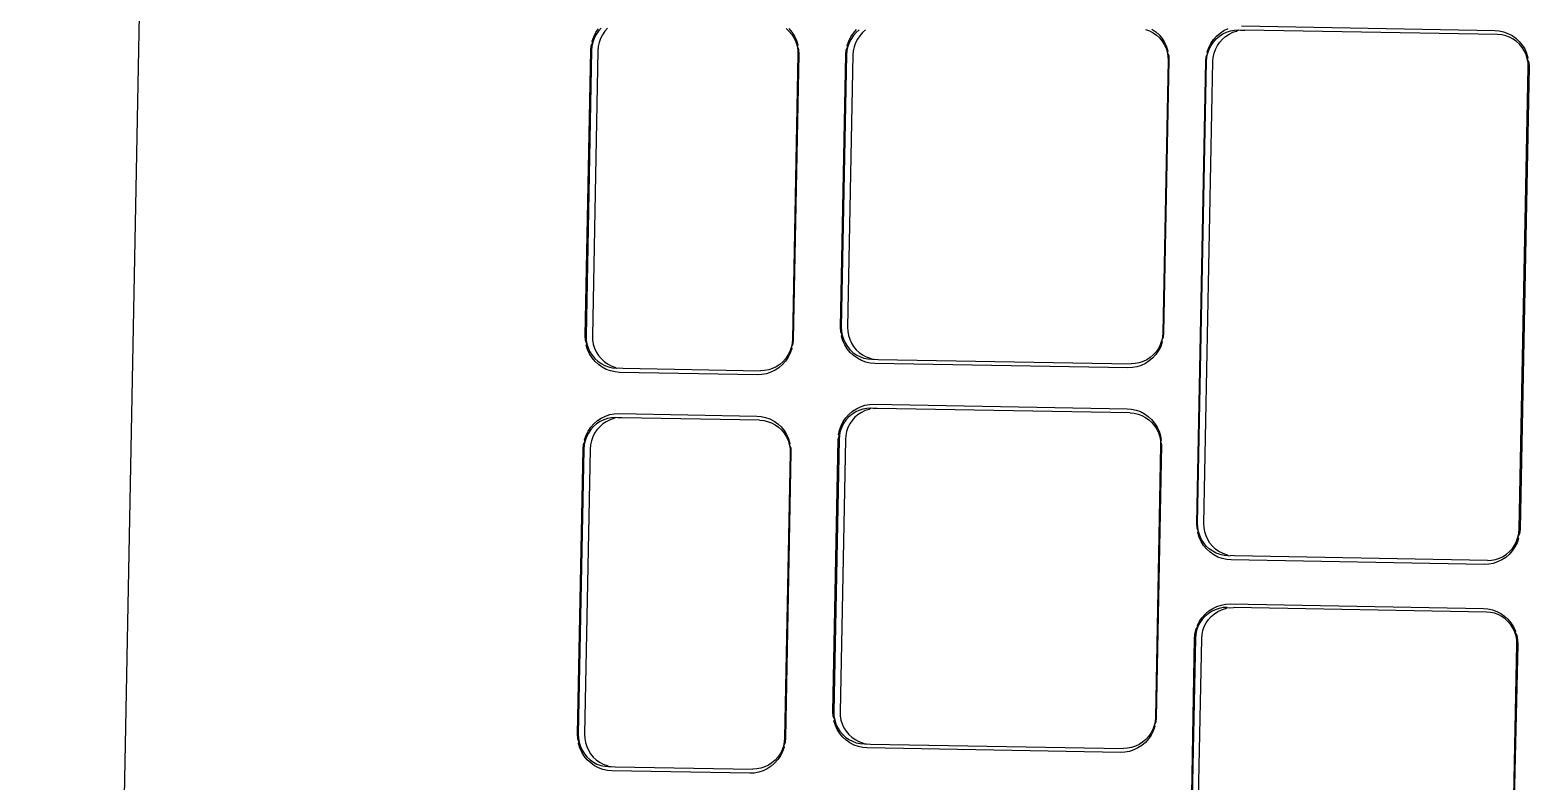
# Model space of a CAD drawing. Header units: millimetres. Extents: x 44692 to 333458, y -26854 to 14445.
# Drawn here: x 148764 to 148829, y -15346.9 to -15314.3 of the extents above; entities that cross this region are included whole.
import ezdxf

# ---------------------------------------------------------------- set-up
doc = ezdxf.new("R2010")
doc.units = ezdxf.units.MM
doc.header["$LTSCALE"] = 100
doc.layers.add('Muebles', color=112, linetype='Continuous')

msp = doc.modelspace()

# ---------------------------------------------------------------- linework, layer by layer
at = {"layer": 'Muebles'}
for p, q in [((148768.812, -15310.04), (148764.006, -15556.603)), ((148788.372, -15314.788), (148788.439, -15314.596)), ((148788.439, -15314.596), (148788.531, -15314.414)), ((148788.542, -15314.502), (148788.46, -15314.664)), ((148788.531, -15314.414), (148788.645, -15314.245)), ((148788.643, -15314.353), (148788.542, -15314.502)), ((148788.762, -15314.219), (148788.643, -15314.353)), ((148788.815, -15314.507), (148788.733, -15314.669)), ((148788.916, -15314.358), (148788.815, -15314.507)), ((148789.035, -15314.224), (148788.916, -15314.358)), ((148796.781, -15314.241), (148796.912, -15314.363)), ((148796.899, -15314.237), (148797.028, -15314.393)), ((148796.912, -15314.363), (148797.026, -15314.501)), ((148797.026, -15314.501), (148797.121, -15314.654)), ((148797.028, -15314.393), (148797.135, -15314.565)), ((148797.135, -15314.565), (148797.22, -15314.75)), ((148799.488, -15314.781), (148799.58, -15314.601)), ((148799.58, -15314.601), (148799.694, -15314.434)), ((148799.692, -15314.543), (148799.59, -15314.691)), ((148799.811, -15314.41), (148799.692, -15314.543)), ((148799.694, -15314.434), (148799.829, -15314.284)), ((148799.946, -15314.294), (148799.811, -15314.41)), ((148799.965, -15314.548), (148799.863, -15314.695)), ((148800.084, -15314.415), (148799.965, -15314.548)), ((148800.219, -15314.299), (148800.084, -15314.415)), ((148812.357, -15314.276), (148812.523, -15314.336)), ((148812.523, -15314.336), (148812.68, -15314.419)), ((148812.632, -15314.264), (148812.795, -15314.379)), ((148812.68, -15314.419), (148812.825, -15314.521)), ((148812.795, -15314.379), (148812.943, -15314.516)), ((148812.825, -15314.521), (148812.956, -15314.642)), ((148812.943, -15314.516), (148813.071, -15314.67)), ((148815.298, -15314.716), (148815.433, -15314.564)), ((148815.415, -15314.689), (148815.551, -15314.572)), ((148815.433, -15314.564), (148815.585, -15314.432)), ((148815.551, -15314.572), (148815.7, -15314.474)), ((148815.585, -15314.432), (148815.753, -15314.321)), ((148815.688, -15314.694), (148815.824, -15314.577)), ((148815.7, -15314.474), (148815.86, -15314.396)), ((148815.753, -15314.321), (148815.934, -15314.234)), ((148815.824, -15314.577), (148815.973, -15314.479)), ((148815.86, -15314.396), (148816.028, -15314.341)), ((148815.973, -15314.479), (148816.133, -15314.401)), ((148816.028, -15314.341), (148816.202, -15314.309)), ((148816.133, -15314.401), (148816.301, -15314.346)), ((148816.202, -15314.309), (148816.379, -15314.3)), ((148816.301, -15314.346), (148816.379, -15314.3)), ((148816.379, -15314.3), (148816.475, -15314.313)), ((148816.475, -15314.313), (148816.652, -15314.305)), ((148816.513, -15314.126), (148827.485, -15314.319)), ((148827.612, -15314.498), (148816.652, -15314.305)), ((148827.485, -15314.319), (148827.678, -15314.336)), ((148827.789, -15314.513), (148827.612, -15314.498)), ((148827.678, -15314.336), (148827.873, -15314.379)), ((148827.961, -15314.551), (148827.789, -15314.513)), ((148827.873, -15314.379), (148828.06, -15314.448)), ((148828.128, -15314.613), (148827.961, -15314.551)), ((148828.06, -15314.448), (148828.237, -15314.542)), ((148828.237, -15314.542), (148828.4, -15314.658)), ((148788.071, -15327.559), (148788.312, -15315.186)), ((148788.347, -15315.193), (148788.106, -15327.554)), ((148788.312, -15315.186), (148788.329, -15314.988)), ((148788.329, -15314.988), (148788.4, -15314.835)), ((148788.362, -15315.012), (148788.347, -15315.193)), ((148788.4, -15314.835), (148788.362, -15315.012)), ((148788.4, -15314.835), (148788.372, -15314.788)), ((148788.62, -15315.198), (148788.379, -15327.559)), ((148788.46, -15314.664), (148788.4, -15314.835)), ((148788.635, -15315.017), (148788.62, -15315.198)), ((148788.673, -15314.839), (148788.635, -15315.017)), ((148788.733, -15314.669), (148788.673, -15314.839)), ((148797.121, -15314.654), (148797.196, -15314.818)), ((148797.196, -15314.818), (148797.249, -15314.991)), ((148797.22, -15314.75), (148797.28, -15314.945)), ((148797.28, -15314.945), (148797.249, -15314.991)), ((148797.249, -15314.991), (148797.281, -15315.169)), ((148797.249, -15314.991), (148797.315, -15315.147)), ((148797.281, -15315.169), (148797.289, -15315.35)), ((148797.315, -15315.147), (148797.324, -15315.345)), ((148799.361, -15315.368), (148799.378, -15315.171)), ((148799.378, -15315.171), (148799.449, -15315.019)), ((148799.411, -15315.195), (148799.396, -15315.374)), ((148799.449, -15315.019), (148799.411, -15315.195)), ((148799.42, -15314.973), (148799.488, -15314.781)), ((148799.449, -15315.019), (148799.42, -15314.973)), ((148799.509, -15314.85), (148799.449, -15315.019)), ((148799.59, -15314.691), (148799.509, -15314.85)), ((148799.684, -15315.2), (148799.669, -15315.379)), ((148799.722, -15315.024), (148799.684, -15315.2)), ((148799.782, -15314.855), (148799.722, -15315.024)), ((148799.863, -15314.695), (148799.782, -15314.855)), ((148812.956, -15314.642), (148813.07, -15314.779)), ((148813.07, -15314.779), (148813.165, -15314.93)), ((148813.071, -15314.67), (148813.179, -15314.841)), ((148813.165, -15314.93), (148813.24, -15315.093)), ((148813.179, -15314.841), (148813.263, -15315.024)), ((148813.24, -15315.093), (148813.294, -15315.264)), ((148813.263, -15315.024), (148813.324, -15315.218)), ((148813.324, -15315.218), (148813.294, -15315.264)), ((148815.025, -15315.258), (148815.093, -15315.066)), ((148815.053, -15315.305), (148815.113, -15315.134)), ((148815.093, -15315.066), (148815.184, -15314.884)), ((148815.113, -15315.134), (148815.195, -15314.973)), ((148815.184, -15314.884), (148815.298, -15314.716)), ((148815.195, -15314.973), (148815.296, -15314.824)), ((148815.296, -15314.824), (148815.415, -15314.689)), ((148815.326, -15315.31), (148815.387, -15315.139)), ((148815.387, -15315.139), (148815.468, -15314.977)), ((148815.468, -15314.977), (148815.569, -15314.828)), ((148815.569, -15314.828), (148815.688, -15314.694)), ((148828.285, -15314.696), (148828.128, -15314.613)), ((148828.43, -15314.799), (148828.285, -15314.696)), ((148828.4, -15314.658), (148828.548, -15314.796)), ((148828.56, -15314.921), (148828.43, -15314.799)), ((148828.548, -15314.796), (148828.676, -15314.952)), ((148828.674, -15315.06), (148828.56, -15314.921)), ((148828.77, -15315.212), (148828.674, -15315.06)), ((148828.676, -15314.952), (148828.784, -15315.124)), ((148828.845, -15315.376), (148828.77, -15315.212)), ((148828.784, -15315.124), (148828.868, -15315.309)), ((148797.289, -15315.35), (148797.048, -15327.712)), ((148797.324, -15315.345), (148797.083, -15327.718)), ((148799.131, -15327.185), (148799.361, -15315.368)), ((148799.396, -15315.374), (148799.166, -15327.179)), ((148799.669, -15315.379), (148799.439, -15327.184)), ((148813.333, -15315.62), (148813.103, -15327.425)), ((148813.368, -15315.615), (148813.138, -15327.432)), ((148813.294, -15315.264), (148813.325, -15315.44)), ((148813.294, -15315.264), (148813.359, -15315.418)), ((148813.325, -15315.44), (148813.333, -15315.62)), ((148813.359, -15315.418), (148813.368, -15315.615)), ((148814.575, -15335.695), (148814.965, -15315.657)), ((148814.61, -15335.69), (148815, -15315.663)), ((148814.883, -15335.695), (148815.273, -15315.668)), ((148814.965, -15315.657), (148814.982, -15315.458)), ((148814.982, -15315.458), (148815.053, -15315.305)), ((148815, -15315.663), (148815.015, -15315.482)), ((148815.015, -15315.482), (148815.053, -15315.305)), ((148815.053, -15315.305), (148815.025, -15315.258)), ((148815.273, -15315.668), (148815.288, -15315.487)), ((148815.288, -15315.487), (148815.326, -15315.31)), ((148828.898, -15315.549), (148828.845, -15315.376)), ((148828.868, -15315.309), (148828.928, -15315.504)), ((148828.928, -15315.504), (148828.898, -15315.549)), ((148828.929, -15315.728), (148828.898, -15315.549)), ((148828.898, -15315.549), (148828.963, -15315.705)), ((148828.937, -15315.909), (148828.929, -15315.728)), ((148828.963, -15315.705), (148828.972, -15315.904)), ((148828.547, -15335.936), (148828.937, -15315.909)), ((148828.972, -15315.904), (148828.582, -15335.942)), ((148788.08, -15327.758), (148788.071, -15327.559)), ((148788.106, -15327.554), (148788.114, -15327.736)), ((148788.379, -15327.559), (148788.387, -15327.74)), ((148799.14, -15327.382), (148799.131, -15327.185)), ((148799.205, -15327.536), (148799.14, -15327.382)), ((148799.166, -15327.179), (148799.174, -15327.359)), ((148799.174, -15327.359), (148799.205, -15327.536)), ((148799.175, -15327.581), (148799.205, -15327.536)), ((148799.235, -15327.775), (148799.175, -15327.581)), ((148799.205, -15327.536), (148799.258, -15327.707)), ((148799.439, -15327.184), (148799.447, -15327.364)), ((148799.447, -15327.364), (148799.478, -15327.54)), ((148799.478, -15327.54), (148799.532, -15327.712)), ((148813.103, -15327.425), (148813.088, -15327.604)), ((148813.138, -15327.432), (148813.121, -15327.628)), ((148788.145, -15327.914), (148788.08, -15327.758)), ((148788.114, -15327.736), (148788.145, -15327.914)), ((148788.115, -15327.959), (148788.145, -15327.914)), ((148788.175, -15328.154), (148788.115, -15327.959)), ((148788.145, -15327.914), (148788.199, -15328.087)), ((148788.26, -15328.339), (148788.175, -15328.154)), ((148788.199, -15328.087), (148788.274, -15328.251)), ((148788.387, -15327.74), (148788.418, -15327.919)), ((148788.418, -15327.919), (148788.472, -15328.092)), ((148788.472, -15328.092), (148788.547, -15328.256)), ((148796.934, -15328.241), (148796.853, -15328.402)), ((148796.995, -15328.07), (148796.934, -15328.241)), ((148797.023, -15328.117), (148796.955, -15328.309)), ((148797.033, -15327.893), (148796.995, -15328.07)), ((148797.066, -15327.917), (148796.995, -15328.07)), ((148796.995, -15328.07), (148797.023, -15328.117)), ((148797.048, -15327.712), (148797.033, -15327.893)), ((148797.083, -15327.718), (148797.066, -15327.917)), ((148799.32, -15327.958), (148799.235, -15327.775)), ((148799.258, -15327.707), (148799.334, -15327.869)), ((148799.427, -15328.129), (148799.32, -15327.958)), ((148799.334, -15327.869), (148799.429, -15328.02)), ((148799.556, -15328.284), (148799.427, -15328.129)), ((148799.429, -15328.02), (148799.543, -15328.157)), ((148799.532, -15327.712), (148799.607, -15327.874)), ((148799.543, -15328.157), (148799.673, -15328.278)), ((148799.607, -15327.874), (148799.702, -15328.025)), ((148799.702, -15328.025), (148799.816, -15328.162)), ((148799.816, -15328.162), (148799.946, -15328.283)), ((148812.918, -15328.198), (148812.804, -15328.365)), ((148812.908, -15328.109), (148812.807, -15328.256)), ((148812.99, -15327.949), (148812.908, -15328.109)), ((148813.01, -15328.018), (148812.918, -15328.198)), ((148813.05, -15327.78), (148812.99, -15327.949)), ((148813.078, -15327.827), (148813.01, -15328.018)), ((148813.088, -15327.604), (148813.05, -15327.78)), ((148813.121, -15327.628), (148813.05, -15327.78)), ((148813.05, -15327.78), (148813.078, -15327.827)), ((148788.367, -15328.511), (148788.26, -15328.339)), ((148788.274, -15328.251), (148788.369, -15328.404)), ((148788.496, -15328.668), (148788.367, -15328.511)), ((148788.369, -15328.404), (148788.483, -15328.542)), ((148788.483, -15328.542), (148788.614, -15328.664)), ((148788.643, -15328.805), (148788.496, -15328.668)), ((148788.547, -15328.256), (148788.642, -15328.408)), ((148788.614, -15328.664), (148788.759, -15328.767)), ((148788.642, -15328.408), (148788.756, -15328.547)), ((148788.806, -15328.922), (148788.643, -15328.805)), ((148788.756, -15328.547), (148788.887, -15328.669)), ((148788.759, -15328.767), (148788.916, -15328.85)), ((148788.887, -15328.669), (148789.032, -15328.772)), ((148788.916, -15328.85), (148789.082, -15328.912)), ((148789.032, -15328.772), (148789.189, -15328.855)), ((148789.189, -15328.855), (148789.355, -15328.916)), ((148796.497, -15328.803), (148796.348, -15328.901)), ((148796.615, -15328.811), (148796.463, -15328.943)), ((148796.633, -15328.686), (148796.497, -15328.803)), ((148796.749, -15328.659), (148796.615, -15328.811)), ((148796.752, -15328.551), (148796.633, -15328.686)), ((148796.864, -15328.491), (148796.749, -15328.659)), ((148796.853, -15328.402), (148796.752, -15328.551)), ((148796.955, -15328.309), (148796.864, -15328.491)), ((148799.703, -15328.42), (148799.556, -15328.284)), ((148799.673, -15328.278), (148799.818, -15328.381)), ((148799.867, -15328.535), (148799.703, -15328.42)), ((148799.818, -15328.381), (148799.976, -15328.463)), ((148800.044, -15328.628), (148799.867, -15328.535)), ((148799.946, -15328.283), (148800.092, -15328.385)), ((148799.976, -15328.463), (148800.142, -15328.524)), ((148800.231, -15328.696), (148800.044, -15328.628)), ((148800.092, -15328.385), (148800.249, -15328.468)), ((148800.142, -15328.524), (148800.315, -15328.562)), ((148800.425, -15328.739), (148800.231, -15328.696)), ((148800.249, -15328.468), (148800.415, -15328.528)), ((148800.315, -15328.562), (148800.491, -15328.576)), ((148800.415, -15328.528), (148800.491, -15328.576)), ((148800.618, -15328.755), (148800.425, -15328.739)), ((148800.491, -15328.576), (148800.588, -15328.566)), ((148800.588, -15328.566), (148800.764, -15328.581)), ((148811.59, -15328.949), (148800.618, -15328.755)), ((148800.764, -15328.581), (148811.724, -15328.775)), ((148811.901, -15328.766), (148811.724, -15328.775)), ((148812.075, -15328.734), (148811.901, -15328.766)), ((148812.169, -15328.842), (148811.979, -15328.903)), ((148812.244, -15328.679), (148812.075, -15328.734)), ((148812.349, -15328.755), (148812.169, -15328.842)), ((148812.404, -15328.603), (148812.244, -15328.679)), ((148812.517, -15328.646), (148812.349, -15328.755)), ((148812.553, -15328.505), (148812.404, -15328.603)), ((148812.67, -15328.515), (148812.517, -15328.646)), ((148812.688, -15328.389), (148812.553, -15328.505)), ((148812.804, -15328.365), (148812.67, -15328.515)), ((148812.807, -15328.256), (148812.688, -15328.389)), ((148788.983, -15329.015), (148788.806, -15328.922)), ((148789.171, -15329.084), (148788.983, -15329.015)), ((148789.082, -15328.912), (148789.255, -15328.95)), ((148789.365, -15329.128), (148789.171, -15329.084)), ((148789.255, -15328.95), (148789.431, -15328.965)), ((148789.355, -15328.916), (148789.431, -15328.965)), ((148789.558, -15329.144), (148789.365, -15329.128)), ((148789.431, -15328.965), (148789.528, -15328.955)), ((148789.528, -15328.955), (148789.704, -15328.97)), ((148795.535, -15329.249), (148789.558, -15329.144)), ((148789.704, -15328.97), (148795.669, -15329.075)), ((148795.728, -15329.24), (148795.535, -15329.249)), ((148795.846, -15329.066), (148795.669, -15329.075)), ((148795.924, -15329.203), (148795.728, -15329.24)), ((148796.02, -15329.034), (148795.846, -15329.066)), ((148796.114, -15329.141), (148795.924, -15329.203)), ((148796.188, -15328.979), (148796.02, -15329.034)), ((148796.295, -15329.054), (148796.114, -15329.141)), ((148796.348, -15328.901), (148796.188, -15328.979)), ((148796.463, -15328.943), (148796.295, -15329.054)), ((148811.783, -15328.939), (148811.59, -15328.949)), ((148811.979, -15328.903), (148811.783, -15328.939)), ((148799.504, -15330.96), (148799.656, -15330.829)), ((148799.656, -15330.829), (148799.824, -15330.72)), ((148799.93, -15330.798), (148799.77, -15330.874)), ((148799.824, -15330.72), (148800.005, -15330.633)), ((148800.099, -15330.743), (148799.93, -15330.798)), ((148800.005, -15330.633), (148800.194, -15330.572)), ((148800.203, -15330.803), (148800.043, -15330.879)), ((148800.273, -15330.711), (148800.099, -15330.743)), ((148800.194, -15330.572), (148800.39, -15330.536)), ((148800.372, -15330.748), (148800.203, -15330.803)), ((148800.449, -15330.702), (148800.273, -15330.711)), ((148800.449, -15330.702), (148800.372, -15330.748)), ((148800.39, -15330.536), (148800.584, -15330.526)), ((148800.546, -15330.716), (148800.449, -15330.702)), ((148800.722, -15330.707), (148800.546, -15330.716)), ((148800.584, -15330.526), (148811.555, -15330.72)), ((148811.683, -15330.901), (148800.722, -15330.707)), ((148811.555, -15330.72), (148811.748, -15330.736)), ((148811.748, -15330.736), (148811.943, -15330.779)), ((148811.943, -15330.779), (148812.13, -15330.847)), ((148788.425, -15331.495), (148788.306, -15331.629)), ((148788.308, -15331.522), (148788.443, -15331.37)), ((148788.561, -15331.378), (148788.425, -15331.495)), ((148788.443, -15331.37), (148788.595, -15331.238)), ((148788.71, -15331.28), (148788.561, -15331.378)), ((148788.595, -15331.238), (148788.763, -15331.127)), ((148788.834, -15331.383), (148788.698, -15331.5)), ((148788.87, -15331.202), (148788.71, -15331.28)), ((148788.763, -15331.127), (148788.944, -15331.04)), ((148788.983, -15331.284), (148788.834, -15331.383)), ((148789.038, -15331.147), (148788.87, -15331.202)), ((148788.944, -15331.04), (148789.134, -15330.978)), ((148789.143, -15331.207), (148788.983, -15331.284)), ((148789.212, -15331.114), (148789.038, -15331.147)), ((148789.134, -15330.978), (148789.33, -15330.941)), ((148789.311, -15331.152), (148789.143, -15331.207)), ((148789.389, -15331.106), (148789.212, -15331.114)), ((148789.389, -15331.106), (148789.311, -15331.152)), ((148789.33, -15330.941), (148789.523, -15330.932)), ((148789.485, -15331.119), (148789.389, -15331.106)), ((148789.662, -15331.111), (148789.485, -15331.119)), ((148789.523, -15330.932), (148795.5, -15331.037)), ((148795.627, -15331.216), (148789.662, -15331.111)), ((148795.5, -15331.037), (148795.693, -15331.054)), ((148795.627, -15331.216), (148795.803, -15331.231)), ((148795.693, -15331.054), (148795.887, -15331.097)), ((148795.803, -15331.231), (148795.976, -15331.269)), ((148795.887, -15331.097), (148796.075, -15331.166)), ((148795.976, -15331.269), (148796.142, -15331.33)), ((148796.075, -15331.166), (148796.252, -15331.259)), ((148796.142, -15331.33), (148796.299, -15331.413)), ((148796.252, -15331.259), (148796.415, -15331.376)), ((148796.299, -15331.413), (148796.444, -15331.517)), ((148796.415, -15331.376), (148796.562, -15331.513)), ((148799.095, -15331.648), (148799.163, -15331.457)), ((148799.163, -15331.457), (148799.255, -15331.277)), ((148799.265, -15331.368), (148799.184, -15331.528)), ((148799.255, -15331.277), (148799.369, -15331.11)), ((148799.366, -15331.221), (148799.265, -15331.368)), ((148799.486, -15331.088), (148799.366, -15331.221)), ((148799.369, -15331.11), (148799.504, -15330.96)), ((148799.538, -15331.373), (148799.457, -15331.533)), ((148799.621, -15330.972), (148799.486, -15331.088)), ((148799.64, -15331.226), (148799.538, -15331.373)), ((148799.77, -15330.874), (148799.621, -15330.972)), ((148799.759, -15331.093), (148799.64, -15331.226)), ((148799.894, -15330.976), (148799.759, -15331.093)), ((148800.043, -15330.879), (148799.894, -15330.976)), ((148811.683, -15330.901), (148811.859, -15330.915)), ((148811.859, -15330.915), (148812.032, -15330.953)), ((148812.032, -15330.953), (148812.198, -15331.014)), ((148812.13, -15330.847), (148812.307, -15330.94)), ((148812.198, -15331.014), (148812.355, -15331.096)), ((148812.307, -15330.94), (148812.47, -15331.055)), ((148812.355, -15331.096), (148812.5, -15331.199)), ((148812.47, -15331.055), (148812.617, -15331.192)), ((148812.5, -15331.199), (148812.631, -15331.32)), ((148812.617, -15331.192), (148812.746, -15331.346)), ((148812.631, -15331.32), (148812.745, -15331.457)), ((148812.745, -15331.457), (148812.84, -15331.608)), ((148812.746, -15331.346), (148812.854, -15331.517)), ((148787.992, -15332.264), (148788.063, -15332.111)), ((148788.063, -15332.111), (148788.025, -15332.288)), ((148788.035, -15332.064), (148788.103, -15331.872)), ((148788.063, -15332.111), (148788.035, -15332.064)), ((148788.124, -15331.94), (148788.063, -15332.111)), ((148788.103, -15331.872), (148788.194, -15331.69)), ((148788.205, -15331.779), (148788.124, -15331.94)), ((148788.194, -15331.69), (148788.308, -15331.522)), ((148788.306, -15331.629), (148788.205, -15331.779)), ((148788.336, -15332.115), (148788.298, -15332.293)), ((148788.397, -15331.945), (148788.336, -15332.115)), ((148788.478, -15331.783), (148788.397, -15331.945)), ((148788.579, -15331.634), (148788.478, -15331.783)), ((148788.698, -15331.5), (148788.579, -15331.634)), ((148796.444, -15331.517), (148796.575, -15331.639)), ((148796.562, -15331.513), (148796.691, -15331.67)), ((148796.575, -15331.639), (148796.689, -15331.777)), ((148796.689, -15331.777), (148796.784, -15331.93)), ((148796.691, -15331.67), (148796.798, -15331.842)), ((148796.784, -15331.93), (148796.859, -15332.094)), ((148796.798, -15331.842), (148796.883, -15332.027)), ((148796.859, -15332.094), (148796.913, -15332.267)), ((148796.883, -15332.027), (148796.943, -15332.222)), ((148798.806, -15343.861), (148799.036, -15332.043)), ((148799.071, -15332.052), (148798.841, -15343.857)), ((148799.036, -15332.043), (148799.086, -15331.873)), ((148799.052, -15331.847), (148799.095, -15331.648)), ((148799.086, -15331.873), (148799.052, -15331.847)), ((148799.086, -15331.873), (148799.071, -15332.052)), ((148799.124, -15331.697), (148799.086, -15331.873)), ((148799.344, -15332.057), (148799.114, -15343.862)), ((148799.184, -15331.528), (148799.124, -15331.697)), ((148799.359, -15331.878), (148799.344, -15332.057)), ((148799.397, -15331.702), (148799.359, -15331.878)), ((148799.457, -15331.533), (148799.397, -15331.702)), ((148812.84, -15331.608), (148812.915, -15331.77)), ((148812.854, -15331.517), (148812.938, -15331.7)), ((148812.915, -15331.77), (148812.969, -15331.941)), ((148812.938, -15331.7), (148812.999, -15331.894)), ((148812.969, -15331.941), (148813, -15332.118)), ((148812.999, -15331.894), (148813.034, -15332.094)), ((148813.034, -15332.094), (148813, -15332.118)), ((148813, -15332.118), (148813.008, -15332.298)), ((148813, -15332.118), (148813.043, -15332.291)), ((148787.734, -15344.836), (148787.975, -15332.463)), ((148788.01, -15332.469), (148787.769, -15344.83)), ((148787.975, -15332.463), (148787.992, -15332.264)), ((148788.025, -15332.288), (148788.01, -15332.469)), ((148788.283, -15332.474), (148788.042, -15344.835)), ((148788.298, -15332.293), (148788.283, -15332.474)), ((148796.952, -15332.627), (148796.711, -15344.988)), ((148796.987, -15332.622), (148796.746, -15344.995)), ((148796.943, -15332.222), (148796.913, -15332.267)), ((148796.913, -15332.267), (148796.944, -15332.445)), ((148796.913, -15332.267), (148796.978, -15332.423)), ((148796.944, -15332.445), (148796.952, -15332.627)), ((148796.978, -15332.423), (148796.987, -15332.622)), ((148813.008, -15332.298), (148812.778, -15344.103)), ((148813.043, -15332.291), (148812.813, -15344.108)), ((148814.584, -15335.894), (148814.575, -15335.695)), ((148814.649, -15336.05), (148814.584, -15335.894)), ((148814.618, -15335.871), (148814.61, -15335.69)), ((148814.649, -15336.05), (148814.618, -15335.871)), ((148814.891, -15335.876), (148814.883, -15335.695)), ((148814.922, -15336.055), (148814.891, -15335.876)), ((148828.532, -15336.117), (148828.547, -15335.936)), ((148828.582, -15335.942), (148828.565, -15336.141)), ((148814.619, -15336.095), (148814.649, -15336.05)), ((148814.679, -15336.29), (148814.619, -15336.095)), ((148814.702, -15336.223), (148814.649, -15336.05)), ((148814.763, -15336.475), (148814.679, -15336.29)), ((148814.777, -15336.387), (148814.702, -15336.223)), ((148814.871, -15336.647), (148814.763, -15336.475)), ((148814.873, -15336.539), (148814.777, -15336.387)), ((148814.999, -15336.803), (148814.871, -15336.647)), ((148814.987, -15336.678), (148814.873, -15336.539)), ((148814.975, -15336.227), (148814.922, -15336.055)), ((148815.05, -15336.392), (148814.975, -15336.227)), ((148815.117, -15336.8), (148814.987, -15336.678)), ((148815.146, -15336.544), (148815.05, -15336.392)), ((148815.26, -15336.683), (148815.146, -15336.544)), ((148815.39, -15336.805), (148815.26, -15336.683)), ((148828.251, -15336.775), (148828.352, -15336.626)), ((148828.352, -15336.626), (148828.433, -15336.465)), ((148828.454, -15336.533), (148828.363, -15336.715)), ((148828.433, -15336.465), (148828.494, -15336.294)), ((148828.522, -15336.341), (148828.454, -15336.533)), ((148828.494, -15336.294), (148828.532, -15336.117)), ((148828.565, -15336.141), (148828.494, -15336.294)), ((148828.494, -15336.294), (148828.522, -15336.341)), ((148815.147, -15336.941), (148814.999, -15336.803)), ((148815.262, -15336.903), (148815.117, -15336.8)), ((148815.31, -15337.057), (148815.147, -15336.941)), ((148815.419, -15336.986), (148815.262, -15336.903)), ((148815.487, -15337.151), (148815.31, -15337.057)), ((148815.535, -15336.908), (148815.39, -15336.805)), ((148815.586, -15337.047), (148815.419, -15336.986)), ((148815.674, -15337.22), (148815.487, -15337.151)), ((148815.692, -15336.991), (148815.535, -15336.908)), ((148815.758, -15337.086), (148815.586, -15337.047)), ((148815.869, -15337.263), (148815.674, -15337.22)), ((148815.859, -15337.052), (148815.692, -15336.991)), ((148815.935, -15337.101), (148815.758, -15337.086)), ((148815.935, -15337.101), (148815.859, -15337.052)), ((148816.062, -15337.28), (148815.869, -15337.263)), ((148815.935, -15337.101), (148816.031, -15337.091)), ((148816.208, -15337.106), (148816.031, -15337.091)), ((148827.034, -15337.473), (148816.062, -15337.28)), ((148827.168, -15337.299), (148816.208, -15337.106)), ((148827.168, -15337.299), (148827.345, -15337.29)), ((148827.345, -15337.29), (148827.519, -15337.258)), ((148827.519, -15337.258), (148827.687, -15337.203)), ((148827.794, -15337.278), (148827.613, -15337.365)), ((148827.687, -15337.203), (148827.847, -15337.125)), ((148827.962, -15337.167), (148827.794, -15337.278)), ((148827.847, -15337.125), (148827.996, -15337.027)), ((148828.114, -15337.035), (148827.962, -15337.167)), ((148827.996, -15337.027), (148828.132, -15336.91)), ((148828.249, -15336.883), (148828.114, -15337.035)), ((148828.132, -15336.91), (148828.251, -15336.775)), ((148828.363, -15336.715), (148828.249, -15336.883)), ((148827.227, -15337.464), (148827.034, -15337.473)), ((148827.423, -15337.427), (148827.227, -15337.464)), ((148827.613, -15337.365), (148827.423, -15337.427)), ((148815.446, -15339.293), (148815.636, -15339.232)), ((148815.636, -15339.232), (148815.832, -15339.196)), ((148815.832, -15339.196), (148816.025, -15339.186)), ((148816.025, -15339.186), (148826.996, -15339.38)), ((148814.604, -15340.117), (148814.696, -15339.937)), ((148814.696, -15339.937), (148814.811, -15339.77)), ((148814.808, -15339.857), (148814.707, -15340.005)), ((148814.927, -15339.724), (148814.808, -15339.857)), ((148814.811, -15339.77), (148814.945, -15339.62)), ((148815.063, -15339.608), (148814.927, -15339.724)), ((148814.945, -15339.62), (148815.098, -15339.489)), ((148814.98, -15340.009), (148815.081, -15339.862)), ((148815.211, -15339.511), (148815.063, -15339.608)), ((148815.081, -15339.862), (148815.2, -15339.729)), ((148815.098, -15339.489), (148815.265, -15339.38)), ((148815.2, -15339.729), (148815.336, -15339.613)), ((148815.372, -15339.434), (148815.211, -15339.511)), ((148815.265, -15339.38), (148815.446, -15339.293)), ((148815.336, -15339.613), (148815.485, -15339.516)), ((148815.54, -15339.379), (148815.372, -15339.434)), ((148815.485, -15339.516), (148815.645, -15339.439)), ((148815.714, -15339.347), (148815.54, -15339.379)), ((148815.645, -15339.439), (148815.813, -15339.384)), ((148815.891, -15339.339), (148815.714, -15339.347)), ((148815.813, -15339.384), (148815.891, -15339.339)), ((148815.891, -15339.339), (148815.987, -15339.352)), ((148815.987, -15339.352), (148816.164, -15339.343)), ((148827.124, -15339.537), (148816.164, -15339.343)), ((148826.996, -15339.38), (148827.189, -15339.396)), ((148827.301, -15339.552), (148827.124, -15339.537)), ((148827.189, -15339.396), (148827.384, -15339.439)), ((148827.473, -15339.59), (148827.301, -15339.552)), ((148827.384, -15339.439), (148827.571, -15339.507)), ((148827.64, -15339.65), (148827.473, -15339.59)), ((148827.571, -15339.507), (148827.748, -15339.6)), ((148827.797, -15339.733), (148827.64, -15339.65)), ((148827.748, -15339.6), (148827.911, -15339.715)), ((148827.942, -15339.835), (148827.797, -15339.733)), ((148827.911, -15339.715), (148828.059, -15339.852)), ((148828.072, -15339.956), (148827.942, -15339.835)), ((148828.059, -15339.852), (148828.187, -15340.006)), ((148814.477, -15340.703), (148814.494, -15340.507)), ((148814.494, -15340.507), (148814.537, -15340.308)), ((148814.528, -15340.509), (148814.512, -15340.688)), ((148814.565, -15340.333), (148814.528, -15340.509)), ((148814.537, -15340.308), (148814.626, -15340.164)), ((148814.626, -15340.164), (148814.565, -15340.333)), ((148814.626, -15340.164), (148814.604, -15340.117)), ((148814.707, -15340.005), (148814.626, -15340.164)), ((148814.786, -15340.693), (148814.801, -15340.514)), ((148814.801, -15340.514), (148814.838, -15340.338)), ((148814.838, -15340.338), (148814.899, -15340.169)), ((148814.899, -15340.169), (148814.98, -15340.009)), ((148828.186, -15340.093), (148828.072, -15339.956)), ((148828.282, -15340.244), (148828.186, -15340.093)), ((148828.187, -15340.006), (148828.295, -15340.177)), ((148828.357, -15340.407), (148828.282, -15340.244)), ((148828.295, -15340.177), (148828.38, -15340.36)), ((148828.38, -15340.36), (148828.357, -15340.407)), ((148828.41, -15340.578), (148828.357, -15340.407)), ((148828.357, -15340.407), (148828.44, -15340.554)), ((148828.441, -15340.754), (148828.41, -15340.578)), ((148828.44, -15340.554), (148828.475, -15340.753)), ((148814.512, -15340.688), (148814.282, -15352.493)), ((148814.282, -15352.493), (148814.477, -15340.703)), ((148814.555, -15352.498), (148814.786, -15340.693)), ((148828.219, -15352.739), (148828.449, -15340.934)), ((148828.484, -15340.95), (148828.219, -15352.739)), ((148828.449, -15340.934), (148828.441, -15340.754)), ((148828.475, -15340.753), (148828.484, -15340.95)), ((148798.814, -15344.058), (148798.806, -15343.861)), ((148798.88, -15344.213), (148798.814, -15344.058)), ((148798.841, -15343.857), (148798.849, -15344.037)), ((148798.849, -15344.037), (148798.88, -15344.213)), ((148798.85, -15344.257), (148798.88, -15344.213)), ((148798.91, -15344.451), (148798.85, -15344.257)), ((148798.88, -15344.213), (148798.933, -15344.384)), ((148798.995, -15344.634), (148798.91, -15344.451)), ((148798.933, -15344.384), (148799.008, -15344.547)), ((148799.114, -15343.862), (148799.122, -15344.041)), ((148799.122, -15344.041), (148799.153, -15344.218)), ((148799.153, -15344.218), (148799.206, -15344.389)), ((148799.206, -15344.389), (148799.281, -15344.552)), ((148812.725, -15344.458), (148812.664, -15344.627)), ((148812.763, -15344.282), (148812.725, -15344.458)), ((148812.796, -15344.304), (148812.725, -15344.458)), ((148812.725, -15344.458), (148812.753, -15344.503)), ((148812.778, -15344.103), (148812.763, -15344.282)), ((148812.813, -15344.108), (148812.796, -15344.304)), ((148787.743, -15345.034), (148787.734, -15344.836)), ((148787.808, -15345.19), (148787.743, -15345.034)), ((148787.769, -15344.83), (148787.777, -15345.012)), ((148787.777, -15345.012), (148787.808, -15345.19)), ((148788.042, -15344.835), (148788.05, -15345.016)), ((148788.05, -15345.016), (148788.081, -15345.195)), ((148796.711, -15344.988), (148796.696, -15345.169)), ((148796.746, -15344.995), (148796.729, -15345.193)), ((148799.102, -15344.805), (148798.995, -15344.634)), ((148799.008, -15344.547), (148799.104, -15344.698)), ((148799.231, -15344.96), (148799.102, -15344.805)), ((148799.104, -15344.698), (148799.218, -15344.835)), ((148799.218, -15344.835), (148799.348, -15344.956)), ((148799.378, -15345.096), (148799.231, -15344.96)), ((148799.281, -15344.552), (148799.377, -15344.703)), ((148799.348, -15344.956), (148799.493, -15345.058)), ((148799.377, -15344.703), (148799.491, -15344.84)), ((148799.542, -15345.211), (148799.378, -15345.096)), ((148799.491, -15344.84), (148799.621, -15344.961)), ((148799.493, -15345.058), (148799.65, -15345.141)), ((148799.621, -15344.961), (148799.766, -15345.063)), ((148799.766, -15345.063), (148799.923, -15345.145)), ((148812.363, -15345.067), (148812.228, -15345.183)), ((148812.479, -15345.041), (148812.345, -15345.191)), ((148812.482, -15344.934), (148812.363, -15345.067)), ((148812.593, -15344.874), (148812.479, -15345.041)), ((148812.583, -15344.786), (148812.482, -15344.934)), ((148812.664, -15344.627), (148812.583, -15344.786)), ((148812.685, -15344.694), (148812.593, -15344.874)), ((148812.753, -15344.503), (148812.685, -15344.694)), ((148787.778, -15345.236), (148787.808, -15345.19)), ((148787.838, -15345.431), (148787.778, -15345.236)), ((148787.808, -15345.19), (148787.862, -15345.363)), ((148787.923, -15345.616), (148787.838, -15345.431)), ((148787.862, -15345.363), (148787.937, -15345.527)), ((148788.03, -15345.788), (148787.923, -15345.616)), ((148787.937, -15345.527), (148788.032, -15345.68)), ((148788.159, -15345.944), (148788.03, -15345.788)), ((148788.032, -15345.68), (148788.146, -15345.818)), ((148788.081, -15345.195), (148788.135, -15345.368)), ((148788.135, -15345.368), (148788.21, -15345.532)), ((148788.21, -15345.532), (148788.305, -15345.684)), ((148788.305, -15345.684), (148788.419, -15345.823)), ((148796.527, -15345.767), (148796.413, -15345.936)), ((148796.516, -15345.678), (148796.415, -15345.827)), ((148796.598, -15345.517), (148796.516, -15345.678)), ((148796.619, -15345.585), (148796.527, -15345.767)), ((148796.658, -15345.346), (148796.598, -15345.517)), ((148796.686, -15345.393), (148796.619, -15345.585)), ((148796.696, -15345.169), (148796.658, -15345.346)), ((148796.729, -15345.193), (148796.658, -15345.346)), ((148796.658, -15345.346), (148796.686, -15345.393)), ((148799.719, -15345.304), (148799.542, -15345.211)), ((148799.65, -15345.141), (148799.817, -15345.201)), ((148799.906, -15345.372), (148799.719, -15345.304)), ((148799.817, -15345.201), (148799.989, -15345.239)), ((148800.1, -15345.415), (148799.906, -15345.372)), ((148799.923, -15345.145), (148800.09, -15345.206)), ((148799.989, -15345.239), (148800.166, -15345.254)), ((148800.09, -15345.206), (148800.166, -15345.254)), ((148800.293, -15345.431), (148800.1, -15345.415)), ((148800.166, -15345.254), (148800.262, -15345.244)), ((148800.262, -15345.244), (148800.439, -15345.259)), ((148811.265, -15345.625), (148800.293, -15345.431)), ((148800.439, -15345.259), (148811.399, -15345.452)), ((148811.458, -15345.615), (148811.265, -15345.625)), ((148811.576, -15345.444), (148811.399, -15345.452)), ((148811.654, -15345.579), (148811.458, -15345.615)), ((148811.75, -15345.412), (148811.576, -15345.444)), ((148811.844, -15345.518), (148811.654, -15345.579)), ((148811.918, -15345.357), (148811.75, -15345.412)), ((148812.024, -15345.431), (148811.844, -15345.518)), ((148812.079, -15345.28), (148811.918, -15345.357)), ((148812.192, -15345.322), (148812.024, -15345.431)), ((148812.228, -15345.183), (148812.079, -15345.28)), ((148812.345, -15345.191), (148812.192, -15345.322)), ((148788.146, -15345.818), (148788.277, -15345.94)), ((148788.306, -15346.081), (148788.159, -15345.944)), ((148788.277, -15345.94), (148788.422, -15346.043)), ((148788.47, -15346.198), (148788.306, -15346.081)), ((148788.419, -15345.823), (148788.55, -15345.945)), ((148788.422, -15346.043), (148788.579, -15346.126)), ((148788.647, -15346.291), (148788.47, -15346.198)), ((148788.55, -15345.945), (148788.695, -15346.048)), ((148788.579, -15346.126), (148788.745, -15346.188)), ((148788.834, -15346.36), (148788.647, -15346.291)), ((148788.695, -15346.048), (148788.852, -15346.131)), ((148788.745, -15346.188), (148788.918, -15346.226)), ((148789.029, -15346.404), (148788.834, -15346.36)), ((148788.852, -15346.131), (148789.018, -15346.192)), ((148788.918, -15346.226), (148789.094, -15346.241)), ((148789.018, -15346.192), (148789.094, -15346.241)), ((148789.222, -15346.42), (148789.029, -15346.404)), ((148789.094, -15346.241), (148789.191, -15346.231)), ((148789.191, -15346.231), (148789.367, -15346.246)), ((148795.198, -15346.526), (148789.222, -15346.42)), ((148789.367, -15346.246), (148795.332, -15346.351)), ((148795.509, -15346.342), (148795.332, -15346.351)), ((148795.683, -15346.31), (148795.509, -15346.342)), ((148795.777, -15346.417), (148795.587, -15346.48)), ((148795.851, -15346.255), (148795.683, -15346.31)), ((148795.958, -15346.33), (148795.777, -15346.417)), ((148796.012, -15346.177), (148795.851, -15346.255)), ((148796.126, -15346.219), (148795.958, -15346.33)), ((148796.161, -15346.079), (148796.012, -15346.177)), ((148796.278, -15346.087), (148796.126, -15346.219)), ((148796.296, -15345.962), (148796.161, -15346.079)), ((148796.413, -15345.936), (148796.278, -15346.087)), ((148796.415, -15345.827), (148796.296, -15345.962)), ((148795.391, -15346.516), (148795.198, -15346.526)), ((148795.587, -15346.48), (148795.391, -15346.516))]:
    msp.add_line(p, q, dxfattribs=at)

doc.saveas('drawing.dxf')
